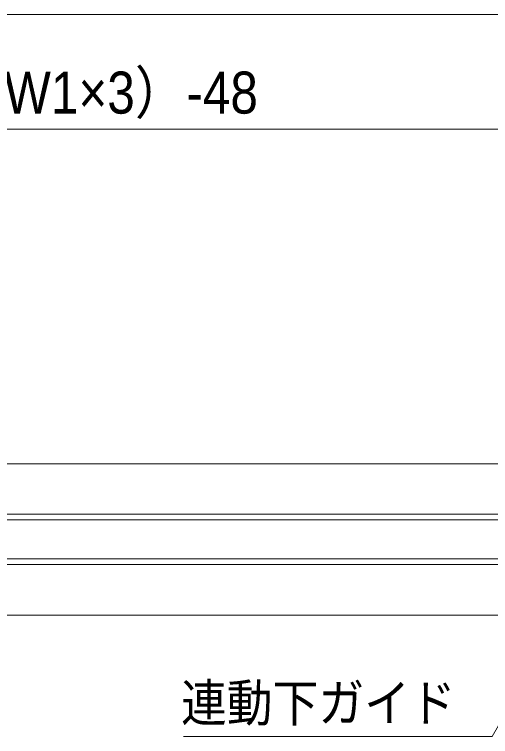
# Model space of a CAD drawing. Units: millimetres, scale not verified. Extents: x -6062 to 6062, y -3045 to 3045.
# Drawn here: x -3790 to -3375, y 1140 to 1770 of the extents above; entities that cross this region are included whole.
import ezdxf
from ezdxf.enums import TextEntityAlignment as Align

# ---------------------------------------------------------------- set-up
doc = ezdxf.new("R2010")
doc.units = ezdxf.units.MM
doc.header["$LTSCALE"] = 20
for name, color, linetype, lineweight in [('0-0_2寸法-1', 7, 'Continuous', 9), ('0-2_2寸法-3', 7, 'Continuous', 9), ('0-3_3一般', 7, 'Continuous', 9)]:
    doc.layers.add(name, color=color, linetype=linetype, lineweight=lineweight)
doc.styles.add('ＭＳ ゴシック', font='')
doc.styles.add('ＭＳ Ｐゴシック', font='')
doc.styles.get('ＭＳ ゴシック').set_extended_font_data('MS Gothic')
doc.styles.get('ＭＳ Ｐゴシック').set_extended_font_data('MS PGothic')

# ---------------------------------------------------------------- blocks, each defined once
blk = doc.blocks.new('グループ-154')
at = {"layer": '0-3_3一般'}
for p, q in [((18030, 26676.9), (-76990, 26676.9)), ((18030, 26676.9), (-76990, 26676.9)), ((18030, 25796.9), (-76990, 25796.9)), ((18030, 24916.9), (-76990, 24916.9))]:
    blk.add_line(p, q, dxfattribs=at)
for points in [[(18030, 26676.9), (18030, 27556.9), (-76990, 27556.9), (-76990, 26676.9)], [(18030, 24916.9), (18030, 25796.9), (-76990, 25796.9), (-76990, 24916.9)]]:
    blk.add_lwpolyline(points, dxfattribs=at)
blk.add_lwpolyline([(-53002, 25896.9), (-29638, 25896.9), (-29638, 26576.9), (-53002, 26576.9)], close=True, dxfattribs=at)
blk = doc.blocks.new('グループ-155')
at = {"layer": '0-3_3一般'}
blk.add_blockref('グループ-154', (0, 0), dxfattribs=at)

msp = doc.modelspace()

# ---------------------------------------------------------------- linework, layer by layer
at = {"layer": '0-0_2寸法-1'}
for p, q in [((-898.21, 1770), (-5624.79, 1770)), ((-2098.21, 1670), (-5624.79, 1670))]:
    msp.add_line(p, q, dxfattribs=at)
at = {"layer": '0-2_2寸法-3'}
msp.add_lwpolyline([(-3261.5, 1333.84), (-3373.51, 1139.84), (-3642.83, 1139.84)], dxfattribs=at)

# ---------------------------------------------------------------- block references
at = {"layer": '0-3_3一般', "xscale": 0.05, "yscale": 0.05}
msp.add_blockref('グループ-155', (-1787.5, 0), dxfattribs=at)

# ---------------------------------------------------------------- texts
at = {"layer": '0-0_2寸法-1', "style": 'ＭＳ Ｐゴシック', "width": 0.9}
msp.add_text('有効開口幅\u3000（DW1×3）-48', height=36.69, dxfattribs=at).set_placement((-4145.86, 1672.45), align=Align.BOTTOM_LEFT)
at = {"layer": '0-2_2寸法-3', "style": 'ＭＳ ゴシック', "width": 0.9}
msp.add_text('連動下ガイド', height=32.55, dxfattribs=at).set_placement((-3644.93, 1143.19), align=Align.BOTTOM_LEFT)

doc.saveas('drawing.dxf')
